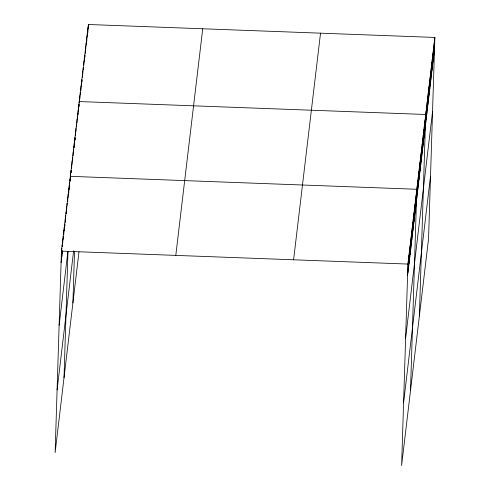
<?xml version="1.0" encoding="UTF-8"?>
<svg xmlns="http://www.w3.org/2000/svg" width="490" height="490" viewBox="0 0 490 490"><rect width="100%" height="100%" fill="white"/><g stroke="black" fill="none" stroke-linecap="round" stroke-linejoin="round"><path stroke-width="0.73" d="M434.875 37.442L407.937 264.061L401.61 465.5L428.548 238.875L434.875 37.442L88.39 24.5L61.452 251.125L55.125 452.558L78.982 251.823M61.446 259.639L61.814 248.13M61.807 256.644L61.985 250.892M62.12 246.58L62.169 245.141M62.163 253.655L62.248 250.776M62.383 246.464L62.524 242.152M62.763 242.752L62.879 239.157M63.143 239.04L63.235 236.168M63.406 238.93L63.455 237.491M63.541 234.612L63.59 233.173M63.81 234.496L63.945 230.184M64.184 230.79L64.3 227.195M64.588 226.356L64.656 224.2M64.852 226.245L64.919 224.083M65.231 222.534L65.366 218.215M65.629 218.105L65.721 215.226M66.034 213.671L66.076 212.237M66.297 213.56L66.432 209.242M66.677 209.849L66.787 206.253M67.075 205.42L67.142 203.264M67.455 201.709L67.498 200.269M67.718 201.592L67.853 197.28M68.122 197.164L68.208 194.285M68.496 193.452L68.569 191.296M68.765 193.336L68.925 188.307M69.139 189.624L69.28 185.312M69.543 185.196L69.635 182.323M69.941 180.767L69.99 179.328M64.012 377.772L67.988 251.235M70.186 181.374L70.321 177.055M70.585 176.939L70.701 173.35M70.989 172.511L71.056 170.355M71.252 172.394L71.295 170.961M71.368 168.799L71.411 167.366M71.632 168.689L71.767 164.371M72.03 164.254L72.122 161.382M72.41 160.549L72.477 158.393M72.673 160.432L72.765 157.553M73.077 156.004L73.188 152.408M73.451 152.292L73.543 149.413M73.855 147.864L73.898 146.424M74.119 147.747L74.253 143.435M74.498 144.036L74.609 140.44M74.897 139.607L74.964 137.451M75.142 140.207L75.209 138.051M75.54 135.779L75.681 131.467M75.944 131.351L76.036 128.478M76.342 126.922L76.391 125.483M76.612 126.806L76.679 124.65M76.985 123.094L77.102 119.499M77.365 119.382L77.457 116.51M77.628 119.272L77.677 117.833M77.769 114.954L77.812 113.521M78.033 114.838L78.167 110.526M78.412 111.132L78.522 107.537M78.81 106.698L78.878 104.542M72.906 302.992L74.523 251.505M79.074 106.587L79.141 104.425M79.19 102.992L79.233 101.553L425.718 114.495L419.385 315.928M79.466 102.784L79.601 98.472M79.852 98.98L79.968 95.391M80.262 94.466L80.336 92.304M80.544 94.258L80.611 92.102M80.654 90.662L80.697 89.223M80.93 90.454L81.064 86.142M81.34 85.934L81.432 83.061M81.732 82.136L81.799 79.98M82.008 81.928L82.075 79.772M82.418 77.408L82.528 73.812M82.804 73.604L82.896 70.732M83.196 69.807L83.263 67.651M83.472 69.598L83.539 67.442M83.882 65.078L83.998 61.483M84.274 61.281L84.36 58.402M84.684 56.76L84.727 55.321M84.935 57.269L85.003 55.113M85.327 53.471L85.462 49.159M85.738 48.951L85.83 46.072M86.124 45.147L86.197 42.991M86.405 44.945L86.491 42.067M86.791 41.142L86.926 36.83M87.202 36.621L87.294 33.749M87.594 32.824L87.661 30.662M87.869 32.616L88.029 27.581M88.255 28.812L88.39 24.5M407.931 272.575L408.293 261.072M408.286 269.586L408.648 258.083M408.642 266.591L409.003 255.088M408.997 263.602L409.358 252.099M409.352 260.613L409.714 249.104M409.707 257.618L410.069 246.115M410.063 254.629L410.424 243.126M410.424 251.633L410.785 240.131M410.779 248.644L411.141 237.142M411.135 245.655L411.496 234.147M411.49 242.66L411.851 231.157M411.845 239.671L412.206 228.168M412.2 236.676L412.562 225.173M412.555 233.687L412.917 222.184M412.911 230.698L413.272 219.189M413.266 227.703L413.627 216.2M413.621 224.714L413.983 213.211M413.977 221.719L414.338 210.216M414.332 218.73L414.693 207.227M414.687 215.741L415.048 204.232M415.042 212.746L415.404 201.243M415.398 209.757L415.759 198.254M415.753 206.762L416.114 195.259M416.108 203.773L416.469 192.27M410.498 390.714L416.825 189.275L70.346 176.339M416.819 197.789L417.186 186.286M417.18 194.8L417.541 183.297M417.535 191.804L417.897 180.302M417.89 188.815L418.252 177.313M418.246 185.826L418.607 174.318M418.601 182.831L418.962 171.329M418.956 179.842L419.318 168.339M419.311 176.847L419.673 165.344M419.667 173.858L420.028 162.355M420.022 170.869L420.383 159.36M420.377 167.874L420.738 156.371M420.732 164.885L421.094 153.382M421.088 161.89L421.449 150.387M421.443 158.901L421.804 147.398M421.798 155.912L422.16 144.403M422.153 152.917L422.515 141.414M422.509 149.928L422.87 138.425M422.864 146.933L423.225 135.43M423.219 143.944L423.58 132.441M423.574 140.955L423.942 129.452M423.936 137.96L424.297 126.457M424.291 134.971L424.652 123.468M424.646 131.975L425.008 120.473M425.002 128.986L425.363 117.484M425.724 122.91L426.086 111.408M426.086 119.829L426.447 108.327M426.453 116.749L426.815 105.246M426.821 113.668L427.182 102.165M427.188 110.587L427.55 99.084M427.556 107.5L427.917 95.997M427.917 104.419L428.278 92.916M428.285 101.338L428.646 89.835M428.652 98.257L429.013 86.754M429.02 95.176L429.381 83.674M429.387 92.089L429.748 80.587M429.755 89.008L430.116 77.506M430.116 85.928L430.477 74.425M430.483 82.847L430.845 71.344M430.851 79.766L431.212 68.263M431.218 76.679L431.58 65.176M431.586 73.598L431.947 62.095M431.947 70.517L432.309 59.014M432.315 67.436L432.676 55.934M432.682 64.355L433.044 52.853M433.05 61.268L433.411 49.766M433.417 58.188L433.779 46.685M433.779 55.107L434.14 43.604M434.146 52.026L434.507 40.523M61.091 262.628L62.426 251.407M59.125 325.305L67.926 251.266M57.097 389.881L73.629 250.782M175.794 255.394L202.731 28.769M293.596 259.792L320.534 33.167M407.576 275.57L434.514 48.945M405.61 338.247L432.541 111.622M403.576 402.823L430.514 176.198M61.452 251.125L407.937 264.061"/></g></svg>
